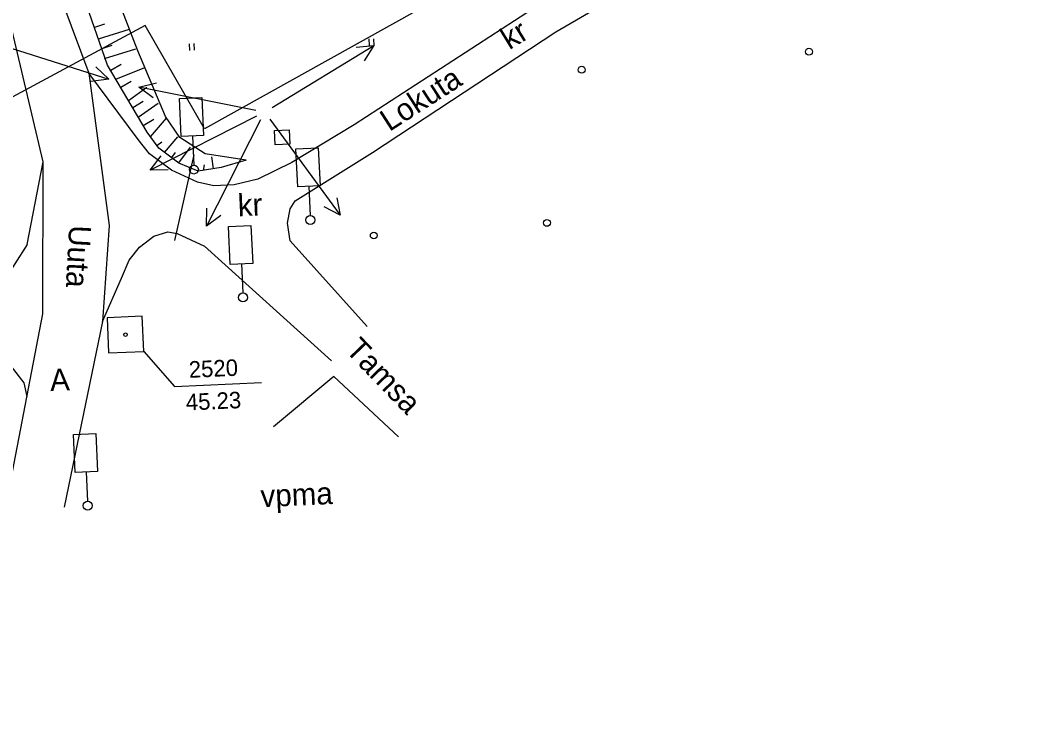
# Model space of a CAD drawing. Extents: x 642737 to 644437, y 6457038 to 6458257.
# Drawn here: x 643996.1 to 644088.6, y 6457796.8 to 6457860.8 of the extents above; entities that cross this region are included whole.
import ezdxf

# ---------------------------------------------------------------- set-up
doc = ezdxf.new("R2010")
doc.units = 0
for name, color, linetype in [('KRUNDIPIIR', 7, 'Continuous'), ('Level 10', 7, 'Continuous'), ('Level 12', 7, 'Continuous'), ('Level 28', 7, 'Continuous'), ('Level 3', 7, 'Continuous'), ('Level 30', 7, 'Continuous'), ('Level 34', 7, 'Continuous'), ('Level 39', 7, 'Continuous'), ('Level 40', 7, 'Continuous'), ('Level 41', 7, 'Continuous'), ('Level 42', 7, 'Continuous'), ('Level 57', 7, 'Continuous'), ('Level 60', 7, 'Continuous'), ('Level 63', 7, 'Continuous')]:
    doc.layers.add(name, color=color, linetype=linetype)

# ---------------------------------------------------------------- blocks, each defined once
blk = doc.blocks.new('VMETS')
at = {"layer": 'Level 10'}
blk.add_circle((0, 0), 311, dxfattribs=at)
blk = doc.blocks.new('VHEIN_')
at = {"layer": 'Level 41'}
for p, q in [((0, 620.11), (0, 0)), ((405.61, 608.83), (405.61, 0))]:
    blk.add_line(p, q, dxfattribs=at)
blk = doc.blocks.new('VLIIKM')
at = {"layer": 'Level 63'}
blk.add_line((0, 950.64), (0, 126.45), dxfattribs=at)
blk.add_lwpolyline([(-316.69, 2027.27), (316.68, 2027.27), (316.68, 950.64), (-316.69, 950.64)], close=True, dxfattribs=at)
blk.add_circle((0, 0), 126.45, dxfattribs=at)
blk = doc.blocks.new('VBETPO')
at = {"layer": 'Level 10'}
blk.add_lwpolyline([(-208.24, 202.96), (208.24, 202.96), (208.24, -202.96), (-208.24, -202.96)], close=True, dxfattribs=at)
blk = doc.blocks.new('POL')
at = {"layer": 'KRUNDIPIIR'}
blk.add_lwpolyline([(-500, 502), (-500, -496), (500, -496), (500, 502)], close=True, dxfattribs=at)
blk.add_circle((0, 0), 50, dxfattribs=at)
blk = doc.blocks.new('WMNOOL')
at = {"layer": 'Level 34'}
blk.add_line((199.99, 0), (2900, 0), dxfattribs=at)
blk.add_lwpolyline([(2535.93, 176.13), (2900, 0), (2530.75, -176.23)], dxfattribs=at)

msp = doc.modelspace()

# ---------------------------------------------------------------- linework, layer by layer
at = {"layer": 'Level 28'}
for q in [(644019.069, 6457823.925), (644030.384, 6457823.017)]:
    msp.add_line((644024.544, 6457828.486), q, dxfattribs=at)
at = {"layer": 'Level 30'}
msp.add_line((643996.746, 6457840.452), (643998.211, 6457847.937), dxfattribs=at)
for points in [[(644059.28, 6457882.056), (644050.969, 6457867.212), (644043.136, 6457862.163), (644026.383, 6457851.291), (644020.731, 6457847.878), (644017.662, 6457846.361), (644015.5, 6457845.846), (644013.683, 6457845.765), (644012.188, 6457846.102), (644009.823, 6457847.203), (644007.833, 6457848.674), (644006.821, 6457849.958), (644002.342, 6457855.971)], [(643995.226, 6457871.453), (643997.94, 6457866.684), (643999.988, 6457862.293), (644002.342, 6457855.971), (644004.181, 6457842.167), (644003.586, 6457833.47), (644000.116, 6457816.645)], [(643995.02, 6457817.663), (643998.17, 6457834.17), (643998.211, 6457847.937), (643995.368, 6457859.959), (643990.582, 6457868.937)], [(644027.55, 6457833.021), (644020.577, 6457840.795), (644020.341, 6457842.374), (644020.57, 6457843.675), (644021.05, 6457844.398), (644028.029, 6457848.774), (644044.647, 6457859.715), (644054.878, 6457865.704), (644058.802, 6457867.039), (644061.919, 6457867.835), (644064.329, 6457868.217)], [(644003.586, 6457833.47), (644005.292, 6457837.416), (644005.997, 6457839.044), (644006.945, 6457840.213), (644008.245, 6457841.195), (644009.497, 6457841.593), (644010.352, 6457841.459), (644012.819, 6457840.302), (644024.332, 6457829.911)], [(643996.746, 6457840.452), (643994.539, 6457836.957), (643988.382, 6457833.767), (643982.366, 6457831.098), (643962.249, 6457821.569), (643932.806, 6457807.08), (643917.757, 6457799.716), (643883.092, 6457782.095), (643864.617, 6457773.725), (643841.431, 6457761.5), (643772.677, 6457728.977), (643753.397, 6457719.828), (643751.058, 6457718.763)], [(643880.631, 6457777.351), (643884.111, 6457779.266), (643919.291, 6457797.222), (643937.392, 6457806.408), (643963.435, 6457818.947), (643983.894, 6457828.34), (643989.993, 6457831.186), (643994.371, 6457830.593), (643996.466, 6457827.927), (643996.733, 6457826.681)]]:
    msp.add_lwpolyline(points, dxfattribs=at)
at = {"layer": 'Level 39'}
msp.add_line((644011.851, 6457848.58), (644010.099, 6457840.82), dxfattribs=at)
msp.add_lwpolyline([(644011.851, 6457848.58), (644010.099, 6457840.82)], dxfattribs=at)
at = {"layer": 'Level 40'}
msp.add_lwpolyline([(644206.895, 6457952.225), (644156.463, 6457912.167), (644142.221, 6457933.582), (644132.924, 6457926.843), (644118.528, 6457915.613), (644071.614, 6457883.695), (644012.833, 6457850.923), (644007.449, 6457860.284), (643993.794, 6457852.952), (643995.132, 6457841.497), (643749.416, 6457725.184)], dxfattribs=at)
at = {"layer": 'Level 42'}
for p, q in [((644003.777, 6457860.42), (644002.861, 6457860.103)), ((644003.215, 6457859.081), (644006.04, 6457859.955)), ((644004.443, 6457858.499), (644003.528, 6457858.181)), ((644003.769, 6457857.296), (644006.592, 6457858.169)), ((644005.282, 6457856.772), (644004.331, 6457856.208)), ((644004.793, 6457855.426), (644007.429, 6457856.485)), ((644006.191, 6457855.236), (644005.239, 6457854.673)), ((644005.926, 6457853.513), (644007.598, 6457854.705)), ((644007.273, 6457853.408), (644006.321, 6457852.845)), ((644006.83, 6457851.984), (644008.625, 6457853.262)), ((644007.924, 6457850.223), (644009.388, 6457851.909)), ((644008.234, 6457851.784), (644007.283, 6457851.22)), ((644009.191, 6457848.801), (644010.412, 6457850.207)), ((644008.955, 6457849.726), (644008.512, 6457849.407)), ((644011.533, 6457849.281), (644010.481, 6457847.852)), ((644010.161, 6457848.803), (644009.82, 6457848.338)), ((644013.443, 6457848.393), (644013.612, 6457847.311)), ((644012.719, 6457847.171), (644012.834, 6457847.657)), ((644016.602, 6457848.093), (644016.602, 6457848.093))]:
    msp.add_line(p, q, dxfattribs=at)
for points in [[(644016.602, 6457848.093), (644014.336, 6457847.425), (644012.259, 6457847.098), (644010.51, 6457847.83), (644008.675, 6457849.18), (644007.629, 6457850.634), (644004.044, 6457856.692), (643999.761, 6457869.042), (643999.89, 6457870.022), (644000.639, 6457871.2), (644002.052, 6457872.924), (644003.185, 6457873.752), (644027.773, 6457887.156)], [(644016.602, 6457848.093), (644012.886, 6457848.654), (644010.585, 6457850.154), (644009.285, 6457852.061), (644006.794, 6457858.002), (644003.685, 6457866.051), (644003.536, 6457868.105), (644004.176, 6457869.165), (644005.73, 6457870.265), (644006.819, 6457870.742), (644030.386, 6457883.829)]]:
    msp.add_lwpolyline(points, dxfattribs=at)
at = {"layer": 'Level 60'}
msp.add_lwpolyline([(644007.334, 6457830.759), (644010.094, 6457827.596), (644018.001, 6457827.95)], dxfattribs=at)

# ---------------------------------------------------------------- block references
at = {"layer": 'Level 12'}
for p, xscale, yscale, rotation in [((643993.091, 6457858.946), 0.003999596241264417, 0.003999596241264417, -17.56922959484892), ((644018.256, 6457852.454), 0.003999596241264417, 0.003999596241264417, 31.27203602578471), ((644018.256, 6457852.454), 0.003999596241264417, 0.0039995962412644175, 168.81483311077963), ((644018.256, 6457852.454), 0.003999596241264416, 0.003999596241264417, -153.07651417436352), ((644018.256, 6457852.454), 0.003999596241264417, 0.003999596241264417, -116.89700242991027), ((644018.256, 6457852.454), 0.003999596241264417, 0.003999596241264417, -53.726253362452944)]:
    msp.add_blockref('WMNOOL', p, dxfattribs=dict(at, xscale=xscale, yscale=yscale, rotation=rotation))
at = {"layer": 'Level 3'}
for name, p, xscale, yscale, rotation in [('VLIIKM', (644011.861, 6457847.244), 0.0031996769930122595, 0.0031996769930115955, 2.5640036778210615), ('VBETPO', (644019.863, 6457850.177), 0.003199676993011533, 0.0031996769930115335, 2.564003677821061), ('VLIIKM', (644022.412, 6457842.674), 0.003199676993011533, 0.0031996769930115335, 2.564003677821061), ('VLIIKM', (644016.311, 6457835.657), 0.003199676993011533, 0.0031996769930115335, 2.564003677821061), ('VLIIKM', (644002.25, 6457816.792), 0.003199676993011533, 0.0031996769930115335, 2.564003677821061)]:
    msp.add_blockref(name, p, dxfattribs=dict(at, xscale=xscale, yscale=yscale, rotation=rotation))
at = {"layer": 'Level 41', "xscale": 0.0009998990603161042, "yscale": 0.0009998990603161044, "rotation": 2.564003677821061}
for name, p in [('VHEIN_', (644011.476, 6457858.031)), ('VHEIN_', (644027.748, 6457858.474)), ('VMETS', (644067.574, 6457857.919)), ('VMETS', (644046.99, 6457856.288)), ('VMETS', (644043.843, 6457842.414)), ('VMETS', (644028.159, 6457841.268))]:
    msp.add_blockref(name, p, dxfattribs=at)
at = {"layer": 'Level 60', "xscale": 0.003199676993011533, "yscale": 0.0031996769930115335, "rotation": 2.564003677821061}
msp.add_blockref('POL', (644005.664, 6457832.286), dxfattribs=at)

# ---------------------------------------------------------------- texts
at = {"layer": 'Level 57'}
for s, height, rotation, p in [('kr', 1.9998, 31.50106, (644040.435, 6457858.048)), ('Lokuta', 1.9998, 32.80613, (644029.571, 6457850.637)), ('kr', 1.9998, 2.564, (644015.875, 6457843.003)), ('Uuta', 1.9998, 266.88774, (644000.574, 6457842.238)), ('Tamsa', 1.9998, 313.91253, (644025.507, 6457830.813)), ('A', 2, 2.564, (643998.867, 6457827.162)), ('vpma', 1.9998, 2.564, (644017.943, 6457816.649))]:
    msp.add_text(s, height=height, rotation=rotation, dxfattribs=at).set_placement(p)
at = {"layer": 'Level 60'}
for s, p in [('2520', (644011.433, 6457828.367)), ('45.23', (644011.164, 6457825.408))]:
    msp.add_text(s, height=1.4998, rotation=2.564, dxfattribs=at).set_placement(p)

doc.saveas('drawing.dxf')
